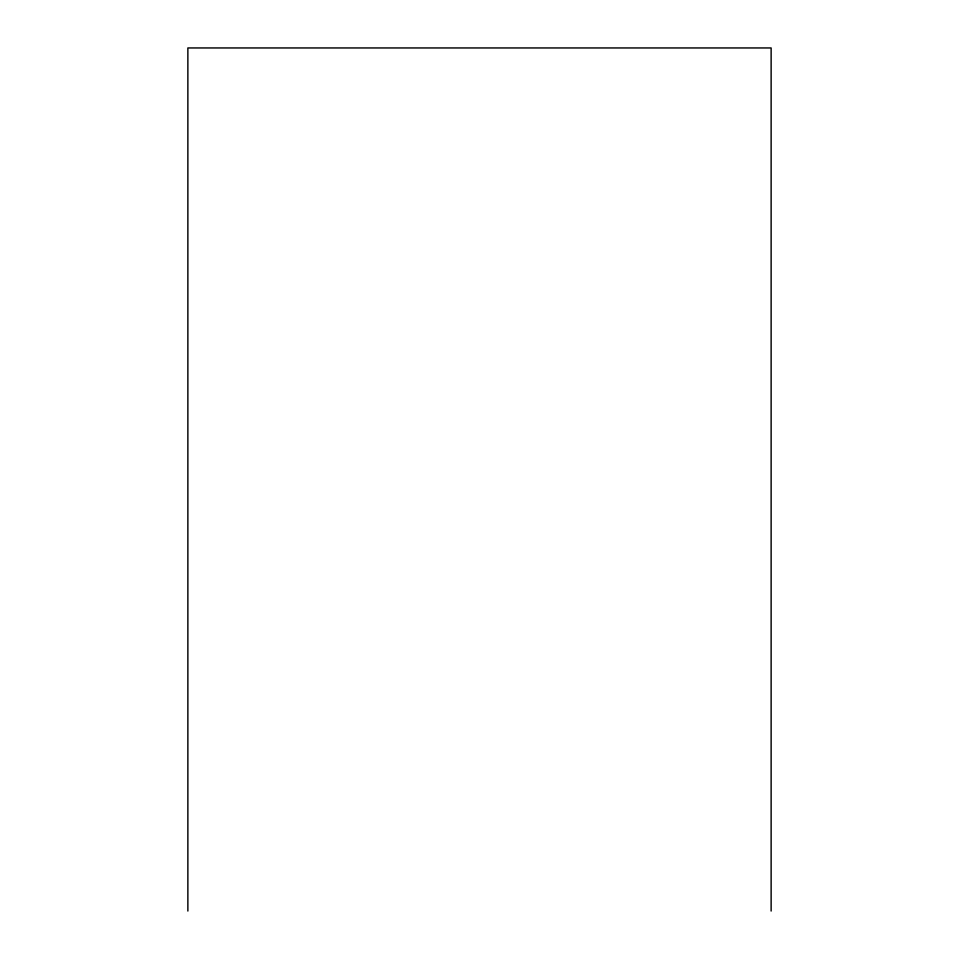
<?xml version="1.0" encoding="UTF-8"?>
<svg xmlns="http://www.w3.org/2000/svg" width="959" height="959" viewBox="0 0 959 959"><rect width="100%" height="100%" fill="white"/><g stroke="black" fill="none" stroke-linecap="round" stroke-linejoin="round"><path stroke-width="1.44" d="M771.132 911.05L771.132 47.95L187.868 47.95L187.868 911.05"/></g></svg>
